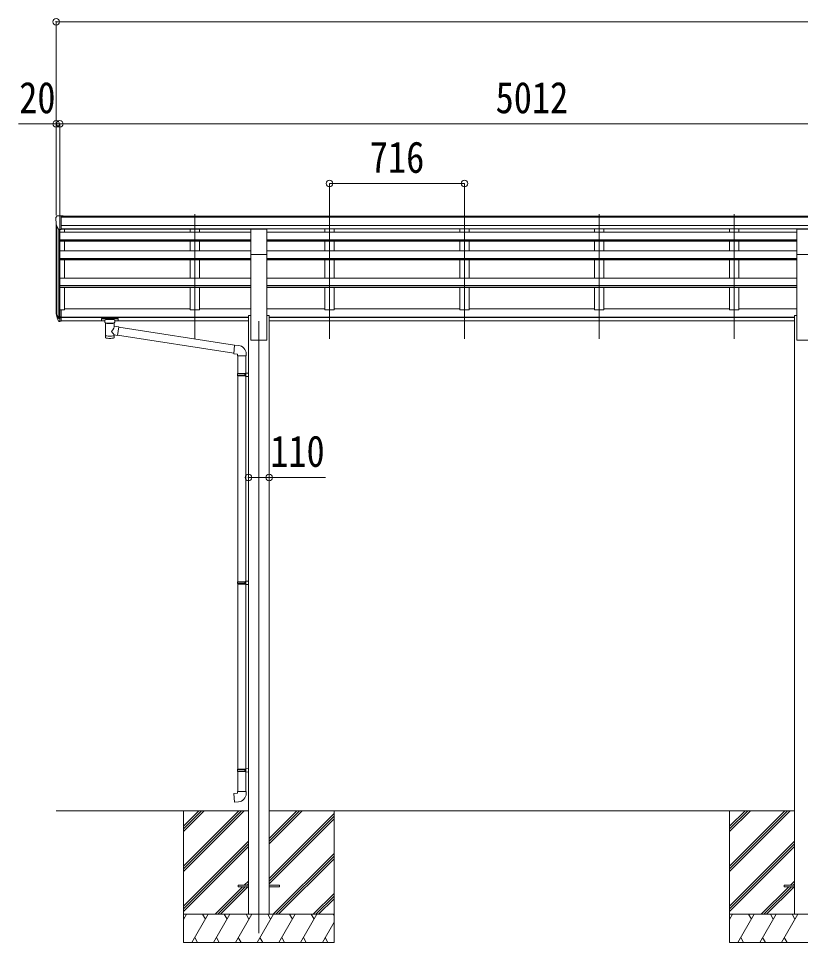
# Model space of a CAD drawing. Units: millimetres at full size. Extents: x -9783 to 9892, y -6828 to 6752.
# Drawn here: x -2660 to 1492, y -4230 to 679 of the extents above; entities that cross this region are included whole.
import ezdxf
from ezdxf.enums import TextEntityAlignment as Align

# ---------------------------------------------------------------- set-up
doc = ezdxf.new("R2010")
doc.units = ezdxf.units.MM
doc.header["$LTSCALE"] = 35
doc.header["$PDMODE"] = 32
doc.header["$PDSIZE"] = 35
for name, color, linetype, lineweight in [('0-0_0', 7, 'Continuous', 9), ('0-1_本体', 4, 'Continuous', 9), ('0-2_部品', 7, 'Continuous', 9), ('0-8_PARTS2', 2, 'Continuous', 9), ('0-A_寸法', 6, 'Continuous', 9)]:
    doc.layers.add(name, color=color, linetype=linetype, lineweight=lineweight)
doc.styles.add('ＭＳ ゴシック', font='')
doc.styles.get('ＭＳ ゴシック').set_extended_font_data('MS Gothic')

msp = doc.modelspace()

# ---------------------------------------------------------------- linework, layer by layer
at = {"layer": '0-0_0'}
for p, q in [((-2460.38, -3530.11), (-1439.38, -3530.11)), ((-1784.38, -3530.11), (-1784.38, -4230.11)), ((-1784.38, -3824.29), (-1490.2, -3530.11)), ((-1784.38, -3838.43), (-1476.06, -3530.11)), ((-1784.38, -3852.57), (-1461.92, -3530.11)), ((-1784.38, -3640.44), (-1674.05, -3530.11)), ((-1784.38, -3626.3), (-1688.19, -3530.11)), ((-1784.38, -3612.16), (-1702.33, -3530.11)), ((-1329.38, -3677.66), (-1181.83, -3530.11)), ((-1329.38, -3705.94), (-1153.55, -3530.11)), ((-1329.38, -3691.8), (-1167.69, -3530.11)), ((-1329.38, -3530.11), (1460.62, -3530.11)), ((-984.38, -3530.11), (-984.38, -4230.11)), ((1115.62, -3530.11), (1115.62, -4230.11)), ((1115.62, -3824.29), (1409.8, -3530.11)), ((1115.62, -3838.43), (1423.94, -3530.11)), ((1115.62, -3852.57), (1438.08, -3530.11)), ((1115.62, -3640.44), (1225.95, -3530.11)), ((1115.62, -3626.3), (1211.81, -3530.11)), ((1115.62, -3612.16), (1197.67, -3530.11)), ((-1329.38, -3889.79), (-984.38, -3544.79)), ((-1329.38, -3903.93), (-984.38, -3558.93)), ((-1329.38, -3918.07), (-984.38, -3573.07)), ((-1784.38, -4036.42), (-1439.38, -3691.42)), ((-1784.38, -4050.56), (-1439.38, -3705.56)), ((-1784.38, -4064.7), (-1439.38, -3719.71)), ((1115.62, -4036.42), (1460.62, -3691.42)), ((1115.62, -4050.56), (1460.62, -3705.56)), ((1115.62, -4064.7), (1460.62, -3719.71)), ((-1307.57, -4080.11), (-984.38, -3756.92)), ((-1293.43, -4080.11), (-984.38, -3771.06)), ((-1279.29, -4080.11), (-984.38, -3785.21)), ((-1461.44, -3925.61), (-1439.38, -3903.55)), ((-1447.3, -3925.61), (-1439.38, -3917.7)), ((1438.56, -3925.61), (1460.62, -3903.55)), ((1452.7, -3925.61), (1460.62, -3917.7)), ((-1615.94, -4080.11), (-1470.44, -3934.61)), ((-1601.8, -4080.11), (-1456.3, -3934.61)), ((-1587.65, -4080.11), (-1442.15, -3934.61)), ((-1095.44, -4080.11), (-984.38, -3969.05)), ((1284.06, -4080.11), (1429.56, -3934.61)), ((1298.2, -4080.11), (1443.7, -3934.61)), ((1312.35, -4080.11), (1457.85, -3934.61)), ((-1081.3, -4080.11), (-984.38, -3983.19)), ((-1067.15, -4080.11), (-984.38, -3997.34)), ((-984.38, -4080.11), (-1784.38, -4080.11)), ((-1784.38, -4107.61), (-1768.5, -4080.11)), ((-1739.63, -4230.11), (-1653.03, -4080.11)), ((-1668.03, -4106.09), (-1683.03, -4080.11)), ((-1624.16, -4230.11), (-1537.56, -4080.11)), ((-1552.56, -4106.09), (-1567.56, -4080.11)), ((-1508.69, -4230.11), (-1422.09, -4080.11)), ((-1437.09, -4106.09), (-1452.09, -4080.11)), ((-1393.22, -4230.11), (-1306.62, -4080.11)), ((-1321.62, -4106.09), (-1336.62, -4080.11)), ((-1277.75, -4230.11), (-1191.15, -4080.11)), ((-1206.15, -4106.09), (-1221.15, -4080.11)), ((-1162.28, -4230.11), (-1075.68, -4080.11)), ((-1105.68, -4080.11), (-1090.68, -4106.09)), ((-1046.81, -4230.11), (-984.38, -4121.97)), ((-990.21, -4080.11), (-984.38, -4090.21)), ((1915.62, -4080.11), (1115.62, -4080.11)), ((1115.62, -4107.61), (1131.5, -4080.11)), ((1160.37, -4230.11), (1246.97, -4080.11)), ((1231.97, -4106.09), (1216.97, -4080.11)), ((1275.84, -4230.11), (1362.44, -4080.11)), ((1347.44, -4106.09), (1332.44, -4080.11)), ((1391.31, -4230.11), (1477.91, -4080.11)), ((1462.91, -4106.09), (1447.91, -4080.11)), ((-1724.63, -4204.13), (-1709.64, -4230.11)), ((-1609.16, -4204.13), (-1594.17, -4230.11)), ((-1493.69, -4204.13), (-1478.69, -4230.11)), ((-1378.22, -4204.13), (-1363.22, -4230.11)), ((-1262.75, -4204.13), (-1247.75, -4230.11)), ((-1147.28, -4204.13), (-1132.28, -4230.11)), ((-1031.81, -4204.13), (-1016.82, -4230.11)), ((1175.37, -4204.13), (1190.36, -4230.11)), ((1290.84, -4204.13), (1305.83, -4230.11)), ((1406.31, -4204.13), (1421.31, -4230.11)), ((-1784.38, -4230.11), (-984.38, -4230.11)), ((1115.62, -4230.11), (1915.62, -4230.11))]:
    msp.add_line(p, q, dxfattribs=at)
at = {"layer": '0-1_本体'}
for p, q in [((-2433.88, -371.69), (2555.12, -371.69)), ((-2433.88, -377.04), (2555.12, -377.04)), ((-2460.38, -870.84), (-2460.38, -408.44)), ((-2456.1, -427.24), (-2456.1, -895.11)), ((-2433.88, -420.56), (2565.12, -420.56)), ((-2433.88, -438.23), (2565.12, -438.23)), ((-1426.88, -440.61), (-2433.88, -440.61)), ((-2415.38, -456.46), (-2415.38, -440.61)), ((-1749.38, -440.69), (-1749.38, -456.46)), ((-1699.38, -440.69), (-1699.38, -456.46)), ((-1033.38, -440.69), (-1033.38, -456.46)), ((-983.38, -440.69), (-983.38, -456.46)), ((-317.38, -440.69), (-317.38, -456.46)), ((-267.38, -440.69), (-267.38, -456.46)), ((398.62, -440.69), (398.62, -456.46)), ((448.62, -440.69), (448.62, -456.46)), ((1114.62, -440.69), (1114.62, -456.46)), ((1164.62, -440.69), (1164.62, -456.46)), ((-2446.38, -442.59), (-2446.38, -913.11)), ((-2440.38, -442.07), (-2440.38, -868.67)), ((-1426.88, -456.46), (-2440.38, -456.46)), ((1473.12, -456.46), (-1341.88, -456.46)), ((-2440.38, -498.16), (-1426.88, -498.16)), ((-2440.38, -499.85), (-1426.88, -499.85)), ((-2440.38, -504.26), (-1426.88, -504.26)), ((-2415.38, -555.25), (-2415.38, -504.26)), ((-2415.38, -510.44), (-2415.38, -504.67)), ((-1749.38, -504.26), (-1749.38, -555.24)), ((-1699.38, -504.26), (-1699.38, -555.24)), ((-1341.88, -498.16), (1473.12, -498.16)), ((-1341.88, -499.85), (1473.12, -499.85)), ((-1341.88, -504.26), (1473.12, -504.26)), ((-1033.38, -504.26), (-1033.38, -555.24)), ((-983.38, -504.26), (-983.38, -555.24)), ((-317.38, -504.26), (-317.38, -555.24)), ((-267.38, -504.26), (-267.38, -555.24)), ((398.62, -504.26), (398.62, -555.24)), ((448.62, -504.26), (448.62, -555.24)), ((1114.62, -504.26), (1114.62, -555.24)), ((1164.62, -504.26), (1164.62, -555.24)), ((-2440.38, -555.25), (-1426.88, -555.25)), ((-1426.88, -1030.1), (-1426.88, -574.47)), ((-1341.88, -555.25), (1473.12, -555.25)), ((-1341.88, -1030.1), (-1341.88, -574.47)), ((1473.12, -1030.1), (1473.12, -574.47)), ((-2440.38, -595.9), (-1426.88, -595.9)), ((-2440.38, -597.58), (-1426.88, -597.58)), ((-2440.22, -604.31), (-1426.88, -604.31)), ((-2415.38, -701.39), (-2415.38, -604.7)), ((-1749.38, -604.29), (-1749.38, -700.98)), ((-1699.38, -604.29), (-1699.38, -700.98)), ((-1341.88, -595.9), (1473.12, -595.9)), ((-1341.88, -597.58), (1473.12, -597.58)), ((-1341.88, -604.31), (1473.12, -604.31)), ((-1033.38, -604.29), (-1033.38, -700.98)), ((-983.38, -604.29), (-983.38, -700.98)), ((-317.38, -604.29), (-317.38, -700.98)), ((-267.38, -604.29), (-267.38, -700.98)), ((398.62, -604.29), (398.62, -700.98)), ((448.62, -604.29), (448.62, -700.98)), ((1114.62, -604.29), (1114.62, -700.98)), ((1164.62, -604.29), (1164.62, -700.98)), ((-2440.38, -700.98), (-1426.88, -700.98)), ((-1341.88, -700.98), (1473.12, -700.98)), ((-1426.88, -740.45), (-2440.38, -740.45)), ((-1426.88, -742.12), (-2440.38, -742.12)), ((-1426.88, -751.17), (-2440.38, -751.17)), ((-2415.38, -869.5), (-2415.38, -751.58)), ((-1749.38, -751.17), (-1749.38, -869.09)), ((-1699.38, -751.17), (-1699.38, -869.09)), ((1473.12, -740.45), (-1341.88, -740.45)), ((1473.12, -742.12), (-1341.88, -742.12)), ((1473.12, -751.17), (-1341.88, -751.17)), ((-1033.38, -751.17), (-1033.38, -869.09)), ((-983.38, -751.17), (-983.38, -869.09)), ((-317.38, -751.17), (-317.38, -869.09)), ((-267.38, -751.17), (-267.38, -869.09)), ((398.62, -751.17), (398.62, -869.09)), ((448.62, -751.17), (448.62, -869.09)), ((1114.62, -751.17), (1114.62, -869.09)), ((1164.62, -751.17), (1164.62, -869.09)), ((-2433.88, -869.5), (-2415.38, -869.5)), ((-2415.38, -864.29), (-1749.38, -864.29)), ((-1749.38, -869.09), (-1699.38, -869.09)), ((-1699.38, -864.29), (-1426.88, -864.29)), ((-1341.88, -864.29), (-1033.38, -864.29)), ((-1033.38, -869.09), (-983.38, -869.09)), ((-983.38, -864.29), (-317.38, -864.29)), ((-317.38, -869.09), (-267.38, -869.09)), ((-267.38, -864.29), (398.62, -864.29)), ((398.62, -869.09), (448.62, -869.09)), ((448.62, -864.29), (1114.62, -864.29)), ((1114.62, -869.09), (1164.62, -869.09)), ((1164.62, -864.29), (1473.12, -864.29)), ((-2433.88, -908.59), (-1439.38, -908.59)), ((-2433.88, -909.97), (-1439.38, -909.97)), ((-2433.88, -927.15), (-2202.38, -927.15)), ((-2148.38, -927.15), (-1439.38, -927.15)), ((-1439.38, -900.1), (-1426.88, -900.1)), ((-1439.38, -900.1), (-1439.38, -4080.1)), ((-1341.88, -900.1), (-1329.38, -900.1)), ((-1329.38, -900.1), (-1329.38, -4080.1)), ((-1329.38, -908.59), (1460.62, -908.59)), ((-1329.38, -909.97), (1460.62, -909.97)), ((-1329.38, -927.15), (1460.62, -927.15)), ((1460.62, -900.1), (1473.12, -900.1)), ((1460.62, -900.1), (1460.62, -4080.1)), ((-1426.88, -1030.1), (-1341.88, -1030.1)), ((1473.12, -1030.1), (1558.12, -1030.1))]:
    msp.add_line(p, q, dxfattribs=at)
at = {"layer": '0-2_部品'}
for p, q in [((-2462.38, -379.45), (-2462.38, -380.08)), ((-2455.47, -370.65), (-2459.54, -376.46)), ((-2452.38, -370.08), (-2454.71, -370.23)), ((-2452.38, -370.08), (-2433.88, -370.08)), ((-2440.38, -443.07), (-2440.38, -370.08)), ((-2433.88, -370.08), (-2423.88, -370.17)), ((-2433.88, -442.07), (-2433.88, -370.08)), ((-2423.88, -371.69), (-2423.88, -370.17)), ((-2448, -441.25), (-2457.28, -425.19)), ((-1426.88, -440.32), (-1341.88, -440.32)), ((-1426.88, -574.47), (-1426.88, -440.32)), ((-1341.88, -574.47), (-1341.88, -440.32)), ((1473.12, -440.32), (1558.12, -440.32)), ((1473.12, -574.47), (1473.12, -440.32)), ((-2440.38, -443.07), (-2445.59, -442.75)), ((-2433.88, -442.07), (-2440.38, -442.07)), ((-1426.88, -574.47), (-1341.88, -574.47)), ((1473.12, -574.47), (1558.12, -574.47)), ((-2440.38, -868.67), (-2440.38, -930.55)), ((-2433.88, -868.67), (-2440.38, -868.67)), ((-2433.88, -868.67), (-2433.88, -929.73)), ((-2457.99, -894.71), (-2447.82, -913.88)), ((-2446.81, -912.63), (-2456.57, -894.22)), ((-2455.4, -911.56), (-2447.82, -929.05)), ((-2440.38, -913.38), (-2445.51, -913.38)), ((-2440.38, -915.38), (-2445.22, -915.38)), ((-2440.38, -930.55), (-2445.22, -930.55)), ((-2433.88, -906.98), (-2440.38, -906.98)), ((-2433.88, -912.38), (-2440.38, -912.38)), ((-2433.88, -929.73), (-2440.38, -929.73)), ((-2218.88, -915.45), (-2218.88, -926.2)), ((-2218.88, -915.64), (-2218.88, -917.18)), ((-2216.88, -914.78), (-2133.88, -914.78)), ((-2216.88, -916.96), (-2133.88, -916.96)), ((-2216.88, -926.87), (-2202.38, -926.87)), ((-2202.38, -933.68), (-2202.38, -923.4)), ((-2148.38, -933.68), (-2148.38, -923.4)), ((-2148.38, -926.87), (-2133.88, -926.87)), ((-2131.88, -915.45), (-2131.88, -926.2)), ((-2198.28, -938.18), (-2198.3, -1018.47)), ((-2152.48, -955.75), (-2152.48, -938.16)), ((-2127.26, -959.66), (-2152.48, -955.74)), ((-2127.26, -959.66), (-2134.28, -1004.92)), ((-1513.34, -1056.96), (-2127.57, -961.67)), ((-2152.46, -1018.47), (-2152.48, -1001.84)), ((-2152.48, -1002.09), (-2134.28, -1004.92)), ((-1517.01, -1098.9), (-2134.01, -1003.17)), ((-1492.46, -1058.28), (-1513.29, -1056.46)), ((-1497.38, -1114.03), (-1451.38, -1114.03)), ((-1495.38, -1114.03), (-1495.38, -1208.02)), ((-1453.38, -1114.03), (-1453.38, -1205.46)), ((-1451.38, -1114.03), (-1451.38, -1103.11)), ((-1497.38, -1210.02), (-1496.38, -1208.02)), ((-1497.38, -1210.02), (-1453.38, -1210.02)), ((-1497.38, -1210.02), (-1497.38, -1218.02)), ((-1497.38, -1218.02), (-1453.38, -1218.02)), ((-1497.38, -1218.02), (-1496.38, -1220.02)), ((-1496.38, -1208.02), (-1453.38, -1208.02)), ((-1496.38, -1220.02), (-1453.38, -1220.02)), ((-1495.38, -1220.02), (-1495.38, -2313.8)), ((-1457.86, -1210.02), (-1458.29, -1208.02)), ((-1455.38, -1205.52), (-1439.38, -1205.05)), ((-1455.38, -1207.52), (-1455.38, -1205.52)), ((-1455.38, -1207.52), (-1453.38, -1207.52)), ((-1455.38, -1222.52), (-1455.38, -1220.52)), ((-1455.38, -1222.52), (-1439.38, -1222.99)), ((-1453.38, -1222.58), (-1453.38, -2311.24)), ((-1439.38, -1205.05), (-1439.38, -1222.99)), ((-1497.38, -2315.8), (-1496.38, -2313.8)), ((-1497.38, -2315.8), (-1453.38, -2315.8)), ((-1497.38, -2315.8), (-1497.38, -2323.8)), ((-1497.38, -2323.8), (-1453.38, -2323.8)), ((-1497.38, -2323.8), (-1496.38, -2325.8)), ((-1496.38, -2313.8), (-1453.38, -2313.8)), ((-1496.38, -2325.8), (-1453.38, -2325.8)), ((-1495.38, -2325.8), (-1495.38, -3309.37)), ((-1457.86, -2315.8), (-1458.29, -2313.8)), ((-1455.38, -2311.3), (-1439.38, -2310.83)), ((-1455.38, -2313.3), (-1455.38, -2311.3)), ((-1455.38, -2313.3), (-1453.38, -2313.3)), ((-1455.38, -2328.3), (-1455.38, -2326.3)), ((-1455.38, -2328.3), (-1439.38, -2328.77)), ((-1453.38, -2328.36), (-1453.38, -3306.81)), ((-1439.38, -2310.83), (-1439.38, -2328.77)), ((-1497.38, -3311.37), (-1496.38, -3309.37)), ((-1497.38, -3311.37), (-1453.38, -3311.37)), ((-1497.38, -3311.37), (-1497.38, -3319.37)), ((-1497.38, -3319.37), (-1453.38, -3319.37)), ((-1497.38, -3319.37), (-1496.38, -3321.37)), ((-1496.38, -3309.37), (-1453.38, -3309.37)), ((-1496.38, -3321.37), (-1453.38, -3321.37)), ((-1495.38, -3321.37), (-1495.38, -3427.51)), ((-1457.86, -3311.37), (-1458.29, -3309.37)), ((-1455.38, -3306.87), (-1439.38, -3306.4)), ((-1455.38, -3308.87), (-1455.38, -3306.87)), ((-1455.38, -3308.87), (-1453.38, -3308.87)), ((-1455.38, -3323.87), (-1455.38, -3321.87)), ((-1455.38, -3323.87), (-1439.38, -3324.34)), ((-1453.38, -3323.93), (-1453.38, -3427.51)), ((-1439.38, -3306.4), (-1439.38, -3324.34)), ((-1497.38, -3427.51), (-1451.38, -3427.51)), ((-1497.38, -3437.51), (-1497.38, -3427.51)), ((-1451.38, -3427.51), (-1451.38, -3438.42))]:
    msp.add_line(p, q, dxfattribs=at)
at = {"layer": '0-2_部品', "color": 4}
for p, q in [((-1494.18, -3925.61), (-1494.18, -3934.61)), ((-1439.38, -3925.61), (-1494.18, -3925.61)), ((-1274.58, -3925.61), (-1329.38, -3925.61)), ((1405.82, -3925.61), (1405.82, -3934.61)), ((1460.62, -3925.61), (1405.82, -3925.61)), ((-1439.38, -3934.61), (-1494.18, -3934.61)), ((1460.62, -3934.61), (1405.82, -3934.61))]:
    msp.add_line(p, q, dxfattribs=at)
at = {"layer": '0-2_部品'}
for points in [[(-2218.88, -915.45), (-2218.84, -915.25), (-2218.76, -915.11), (-2218.66, -915.02), (-2218.56, -914.96), (-2218.44, -914.91), (-2218.15, -914.85), (-2217.66, -914.8), (-2217.11, -914.78), (-2216.88, -914.78)], [(-2218.88, -926.2), (-2218.84, -926.4), (-2218.76, -926.54), (-2218.66, -926.63), (-2218.56, -926.69), (-2218.44, -926.74), (-2218.15, -926.8), (-2217.66, -926.85), (-2217.11, -926.87), (-2216.88, -926.87)], [(-2133.88, -914.78), (-2133.53, -914.79), (-2133, -914.81), (-2132.55, -914.86), (-2132.24, -914.94), (-2132.07, -915.04), (-2131.95, -915.18), (-2131.89, -915.36), (-2131.88, -915.45)], [(-2133.88, -926.87), (-2133.53, -926.86), (-2133, -926.84), (-2132.55, -926.79), (-2132.24, -926.71), (-2132.07, -926.61), (-2131.95, -926.47), (-2131.89, -926.29), (-2131.88, -926.2)], [(-2202.34, -933.62), (-2202.36, -933.98), (-2202.12, -934.93), (-2201.6, -935.82), (-2200.79, -936.66), (-2199.68, -937.45), (-2198.28, -938.18)], [(-2152.48, -938.16), (-2152.25, -938.07), (-2150.89, -937.34), (-2149.78, -936.49), (-2149.02, -935.62), (-2148.56, -934.72), (-2148.39, -933.84)], [(-1513.29, -1056.46), (-1517.3, -1102.28), (-1497.38, -1104.03), (-1497.38, -1114.03)], [(-1457.86, -1210.02), (-1457.86, -1218.02), (-1458.29, -1220.02)], [(-1455.38, -1220.52), (-1453.38, -1220.52), (-1453.38, -1207.52)], [(-1457.86, -2315.8), (-1457.86, -2323.8), (-1458.29, -2325.8)], [(-1455.38, -2326.3), (-1453.38, -2326.3), (-1453.38, -2313.3)], [(-1457.86, -3311.37), (-1457.86, -3319.37), (-1458.29, -3321.37)], [(-1455.38, -3321.87), (-1453.38, -3321.87), (-1453.38, -3308.87)], [(-1492.46, -3483.25), (-1513.29, -3485.08), (-1517.3, -3439.25), (-1497.38, -3437.51)]]:
    msp.add_lwpolyline(points, dxfattribs=at)
at = {"layer": '0-2_部品', "color": 4}
msp.add_lwpolyline([(-1274.58, -3925.61), (-1274.58, -3934.61), (-1329.38, -3934.61)], dxfattribs=at)
at = {"layer": '0-2_部品'}
for centre, radius, start, end in [((-2459.38, -379.45), 3, 93, 180), ((-2260.38, -380.08), 202, 180, 192.90261), ((-2454.65, -371.22), 1, 93.5, 145), ((-2445.41, -439.75), 3, 210, 266.5), ((-2371.72, -872.54), 89.07, 174.49576, 194.41188), ((-2372.43, -868.26), 88.05, 177.22392, 197.21071), ((-2327.16, -875.49), 133.22, 183.27987, 195.71302), ((-2445.22, -912.38), 3, 210, 270), ((-2445.22, -927.55), 3, 210, 270), ((-2445.51, -911.88), 1.5, 210, 270), ((-1496.38, -1103.11), 45, 0, 85), ((-1496.38, -3438.42), 45, 275, 0)]:
    msp.add_arc(centre, radius, start, end, dxfattribs=at)
for centre, major_axis, ratio, start_param, end_param in [((-2216.88, -917.18), (2, 0), 0.109601, 1.5707963, 3.1415927), ((-2175.38, -923.4), (27, 0), 0.122176, 6.2831853, 9.424778), ((-2133.88, -917.18), (2, 0), 0.109601, 0, 1.5707963), ((-2175.37, -938.63), (-22.91, 0.42), 0.072511, 0.0008029, 1.5715993), ((-2175.37, -940.25), (-22.91, 0.42), 0.072511, 0.0008029, 1.5715993), ((-2175.39, -938.63), (22.92, 0.42), 0.07247, 4.71158, 6.2823764), ((-2175.39, -940.25), (22.92, 0.42), 0.07247, 4.71158, 6.2823764), ((-2175.38, -982.29), (-22.81, -26.62), 0.234429, 1.6855472, 3.1268519), ((-2164.38, -933.68), (16, 0), 0.361356, 6.2636979, 6.2831853), ((-2175.38, -1018.47), (22.92, 0), 0.101955, 3.1415499, 6.2833984), ((-2175.38, -1006.03), (22.91, 0), 0.122865, 3.1415927, 6.2831853), ((-2172.82, -979.65), (20.32, -22.25), 0.045535, 0.0389954, 1.3075346)]:
    msp.add_ellipse(centre, major_axis=major_axis, ratio=ratio, start_param=start_param, end_param=end_param, dxfattribs=at)
at = {"layer": '0-8_PARTS2'}
for p, q in [((-1724.38, -1023.91), (-1724.38, -361.38)), ((-1008.38, -1023.91), (-1008.38, -361.38)), ((-292.38, -1023.91), (-292.38, -361.38)), ((423.62, -1023.91), (423.62, -361.38)), ((1139.62, -1023.91), (1139.62, -361.38)), ((-1384.38, -930.11), (-1384.38, -4180.11))]:
    msp.add_line(p, q, dxfattribs=at)
at = {"layer": '0-A_寸法'}
for p, q in [((-2460.38, 661.05), (-2460.38, -365.93)), ((-2460.38, 661.05), (7603.62, 661.05)), ((-2460.38, 118.25), (-2660.38, 118.25)), ((-2460.38, 118.25), (-2460.38, -365.93)), ((-2440.38, 118.25), (-2460.38, 118.25)), ((-2440.38, 118.25), (-2440.38, -365.93)), ((-2440.38, 118.25), (-2440.38, -365.93)), ((-2440.38, 118.25), (2571.62, 118.25)), ((-1008.38, -198.37), (-292.38, -198.37)), ((-1008.38, -198.37), (-1008.38, -365.93)), ((-292.38, -198.37), (-292.38, -365.93)), ((-1439.38, -1760.29), (-1329.38, -1760.29)), ((-1329.38, -1760.29), (-1029.38, -1760.29))]:
    msp.add_line(p, q, dxfattribs=at)
for p in [(-2460.38, 661.05), (-2460.38, 118.25), (-2440.38, 118.25), (-1008.38, -198.37), (-292.38, -198.37), (-1439.38, -1760.29), (-1329.38, -1760.29)]:
    msp.add_point(p, dxfattribs=at)

# ---------------------------------------------------------------- texts
at = {"layer": '0-A_寸法', "color": 7, "style": 'ＭＳ ゴシック', "width": 0.85}
for s, p in [('20', (-2656.63, 125.25)), ('5012', (-126.88, 125.25)), ('716', (-794.75, -191.37)), ('110', (-1323.75, -1753.29))]:
    msp.add_text(s, height=166.8, dxfattribs=at).set_placement(p, align=Align.BOTTOM_LEFT)

doc.saveas('drawing.dxf')
